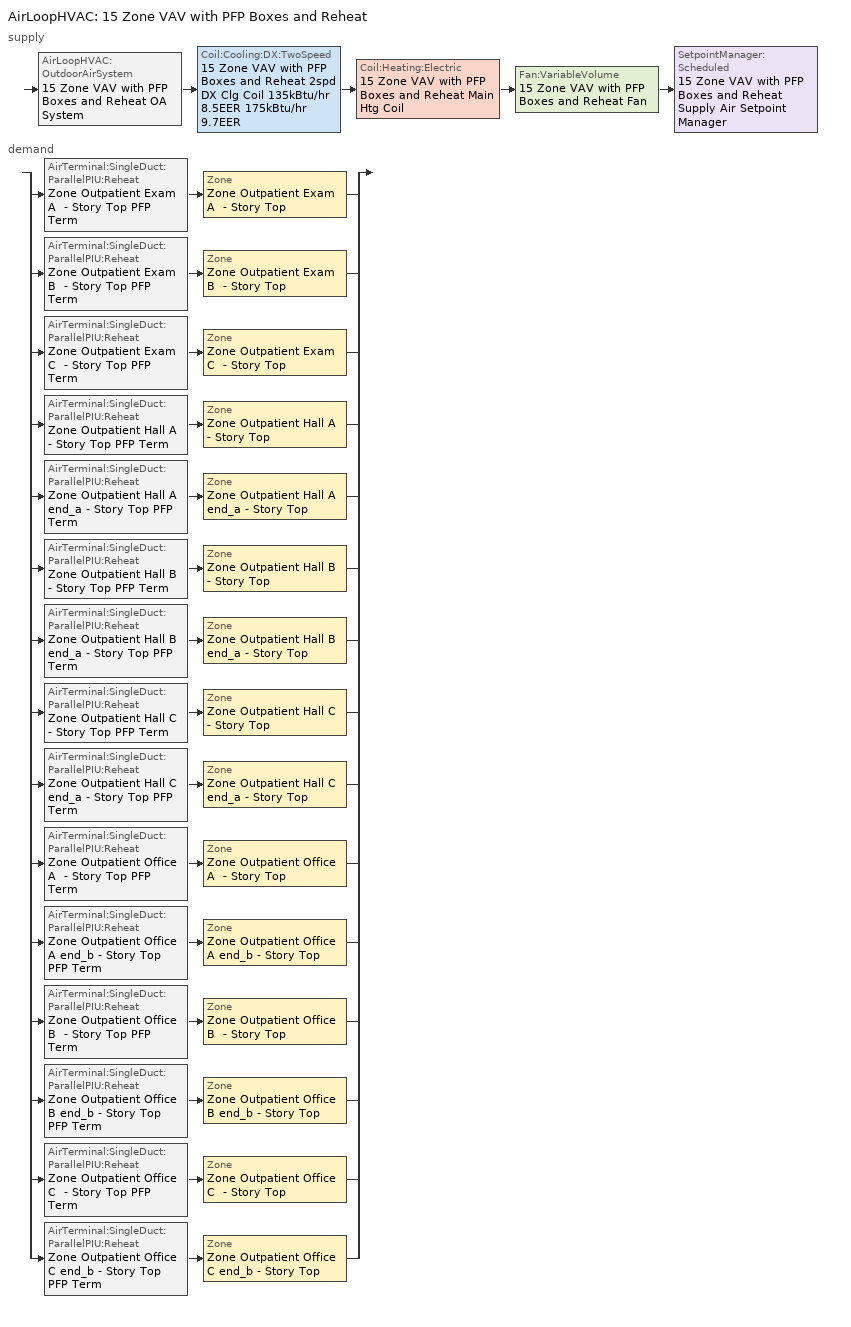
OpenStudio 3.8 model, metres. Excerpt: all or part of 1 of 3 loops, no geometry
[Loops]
AirLoopHVAC '15 Zone VAV with PFP Boxes and Reheat'
 supply: AirLoopHVAC:OutdoorAirSystem '15 Zone VAV with PFP Boxes and Reheat OA System' > Coil:Cooling:DX:TwoSpeed '15 Zone VAV with PFP Boxes and Reheat 2spd DX Clg Coil 135kBtu/hr 8.5EER 175kBtu/hr 9.7EER' > Coil:Heating:Electric '15 Zone VAV with PFP Boxes and Reheat Main Htg Coil' > Fan:VariableVolume '15 Zone VAV with PFP Boxes and Reheat Fan' > SetpointManager:Scheduled '15 Zone VAV with PFP Boxes and Reheat Supply Air Setpoint Manager'
 demand: split
  | AirTerminal:SingleDuct:ParallelPIU:Reheat 'Zone Outpatient Exam A  - Story Top PFP Term' > Zone 'Zone Outpatient Exam A  - Story Top'
  | AirTerminal:SingleDuct:ParallelPIU:Reheat 'Zone Outpatient Exam B  - Story Top PFP Term' > Zone 'Zone Outpatient Exam B  - Story Top'
  | AirTerminal:SingleDuct:ParallelPIU:Reheat 'Zone Outpatient Exam C  - Story Top PFP Term' > Zone 'Zone Outpatient Exam C  - Story Top'
  | AirTerminal:SingleDuct:ParallelPIU:Reheat 'Zone Outpatient Hall A  - Story Top PFP Term' > Zone 'Zone Outpatient Hall A  - Story Top'
  | AirTerminal:SingleDuct:ParallelPIU:Reheat 'Zone Outpatient Hall A end_a - Story Top PFP Term' > Zone 'Zone Outpatient Hall A end_a - Story Top'
  | AirTerminal:SingleDuct:ParallelPIU:Reheat 'Zone Outpatient Hall B  - Story Top PFP Term' > Zone 'Zone Outpatient Hall B  - Story Top'
  | AirTerminal:SingleDuct:ParallelPIU:Reheat 'Zone Outpatient Hall B end_a - Story Top PFP Term' > Zone 'Zone Outpatient Hall B end_a - Story Top'
  | AirTerminal:SingleDuct:ParallelPIU:Reheat 'Zone Outpatient Hall C  - Story Top PFP Term' > Zone 'Zone Outpatient Hall C  - Story Top'
  | AirTerminal:SingleDuct:ParallelPIU:Reheat 'Zone Outpatient Hall C end_a - Story Top PFP Term' > Zone 'Zone Outpatient Hall C end_a - Story Top'
  | AirTerminal:SingleDuct:ParallelPIU:Reheat 'Zone Outpatient Office A  - Story Top PFP Term' > Zone 'Zone Outpatient Office A  - Story Top'
  | AirTerminal:SingleDuct:ParallelPIU:Reheat 'Zone Outpatient Office A end_b - Story Top PFP Term' > Zone 'Zone Outpatient Office A end_b - Story Top'
  | AirTerminal:SingleDuct:ParallelPIU:Reheat 'Zone Outpatient Office B  - Story Top PFP Term' > Zone 'Zone Outpatient Office B  - Story Top'
  | AirTerminal:SingleDuct:ParallelPIU:Reheat 'Zone Outpatient Office B end_b - Story Top PFP Term' > Zone 'Zone Outpatient Office B end_b - Story Top'
  | AirTerminal:SingleDuct:ParallelPIU:Reheat 'Zone Outpatient Office C  - Story Top PFP Term' > Zone 'Zone Outpatient Office C  - Story Top'
  | AirTerminal:SingleDuct:ParallelPIU:Reheat 'Zone Outpatient Office C end_b - Story Top PFP Term' > Zone 'Zone Outpatient Office C end_b - Story Top'
[Sizing:Zone] Zone Cooling Design Supply Air Temperature Input Method=SupplyAirTemperature; Zone Cooling Design Supply Air Temperature {C}=12.7778; Zone Cooling Design Supply Air Temperature Difference {deltaC}=11.11; Zone Heating Design Supply Air Temperature Input Method=SupplyAirTemperature; Zone Heating Design Supply Air Temperature {C}=40; Zone Heating Design Supply Air Temperature Difference {deltaC}=11.11; Zone Cooling Design Supply Air Humidity Ratio {kg-H2O/kg-air}=0.0085; Zone Heating Design Supply Air Humidity Ratio {kg-H2O/kg-air}=0.008; Cooling Design Air Flow Method=DesignDay; Heating Design Air Flow Method=DesignDay; Account for Dedicated Outdoor Air System=No; Dedicated Outdoor Air System Control Strategy=NeutralSupplyAir; Dedicated Outdoor Air Low Setpoint Temperature for Design {C}=autosize; Dedicated Outdoor Air High Setpoint Temperature for Design {C}=autosize; Zone Load Sizing Method=Sensible Load Only No Latent Load; Zone Latent Cooling Design Supply Air Humidity Ratio Input Method=HumidityRatioDifference; Zone Cooling Design Supply Air Humidity Ratio Difference {kgWater/kgDryAir}=0.005; Zone Latent Heating Design Supply Air Humidity Ratio Input Method=HumidityRatioDifference; Zone Humidification Design Supply Air Humidity Ratio Difference {kgWater/kgDryAir}=0.005
Zone Outpatient Hall A end_a - Story Top; Zone Outpatient Hall B end_a - Story Top; Zone Outpatient Hall C end_a - Story Top; Zone Outpatient Hall A  - Story Top; Zone Outpatient Hall B  - Story Top; Zone Outpatient Hall C  - Story Top; Zone Outpatient Exam A  - Story Top; Zone Outpatient Exam B  - Story Top; Zone Outpatient Exam C  - Story Top; Zone Outpatient Office A  - Story Top; Zone Outpatient Office B  - Story Top; Zone Outpatient Office C  - Story Top; Zone Outpatient Office A end_b - Story Top; Zone Outpatient Office B end_b - Story Top; Zone Outpatient Office C end_b - Story Top
[Zone equipment]
Zone Outpatient Hall A end_a - Story Top: Zone Outpatient Hall A end_a - Story Top PFP Term
Zone Outpatient Hall B end_a - Story Top: Zone Outpatient Hall B end_a - Story Top PFP Term
Zone Outpatient Hall C end_a - Story Top: Zone Outpatient Hall C end_a - Story Top PFP Term
Zone Outpatient Hall A  - Story Top: Zone Outpatient Hall A  - Story Top PFP Term
Zone Outpatient Hall B  - Story Top: Zone Outpatient Hall B  - Story Top PFP Term
Zone Outpatient Hall C  - Story Top: Zone Outpatient Hall C  - Story Top PFP Term
Zone Outpatient Exam A  - Story Top: Zone Outpatient Exam A  - Story Top PFP Term
Zone Outpatient Exam B  - Story Top: Zone Outpatient Exam B  - Story Top PFP Term
Zone Outpatient Exam C  - Story Top: Zone Outpatient Exam C  - Story Top PFP Term
Zone Outpatient Office A  - Story Top: Zone Outpatient Office A  - Story Top PFP Term
Zone Outpatient Office B  - Story Top: Zone Outpatient Office B  - Story Top PFP Term
Zone Outpatient Office C  - Story Top: Zone Outpatient Office C  - Story Top PFP Term
Zone Outpatient Office A end_b - Story Top: Zone Outpatient Office A end_b - Story Top PFP Term
Zone Outpatient Office B end_b - Story Top: Zone Outpatient Office B end_b - Story Top PFP Term
Zone Outpatient Office C end_b - Story Top: Zone Outpatient Office C end_b - Story Top PFP Term
[SetpointManager:Scheduled]
15 Zone VAV with PFP Boxes and Reheat Supply Air Setpoint Manager: Control Variable=Temperature; Schedule=Supply Air Temp - 55.0F 1; Setpoint Node or NodeList=15 Zone VAV with PFP Boxes and Reheat Supply Outlet Node
[AirLoopHVAC]
15 Zone VAV with PFP Boxes and Reheat: Availability Schedule=15 Zone VAV with PFP Boxes and Reheat Occ Sch; Design Supply Air Flow Rate {m3/s}=AutoSize; Design Return Air Flow Fraction of Supply Air Flow=1
[Sizing:System]
15 Zone VAV with PFP Boxes and Reheat: Type of Load to Size On=Sensible; Design Outdoor Air Flow Rate {m3/s}=Autosize; Central Heating Maximum System Air Flow Ratio=0.3; Preheat Design Temperature {C}=7.22222; Preheat Design Humidity Ratio {kg-H2O/kg-Air}=0.008; Precool Design Temperature {C}=12.7778; Precool Design Humidity Ratio {kg-H2O/kg-Air}=0.008; Central Cooling Design Supply Air Temperature {C}=12.7778; Central Heating Design Supply Air Temperature {C}=12.7778; Sizing Option=Coincident; 100% Outdoor Air in Cooling=No; 100% Outdoor Air in Heating=No; Central Cooling Design Supply Air Humidity Ratio {kg-H2O/kg-Air}=0.0085; Central Heating Design Supply Air Humidity Ratio {kg-H2O/kg-Air}=0.008; Cooling Design Air Flow Method=DesignDay; Cooling Design Air Flow Rate {m3/s}=0; Heating Design Air Flow Method=DesignDay; Heating Design Air Flow Rate {m3/s}=0; System Outdoor Air Method=ZoneSum; Zone Maximum Outdoor Air Fraction=1; Cooling Supply Air Flow Rate Per Floor Area {m3/s-m2}=0.00996765; Cooling Fraction of Autosized Cooling Supply Air Flow Rate=1; Cooling Supply Air Flow Rate Per Unit Cooling Capacity {m3/s-W}=3.94755e-05; Heating Supply Air Flow Rate Per Floor Area {m3/s-m2}=0.00996765; Heating Fraction of Autosized Heating Supply Air Flow Rate=1; Heating Fraction of Autosized Cooling Supply Air Flow Rate=1; Heating Supply Air Flow Rate Per Unit Heating Capacity {m3/s-W}=3.15882e-05; Cooling Design Capacity Method=CoolingDesignCapacity; Cooling Design Capacity {W}=autosize; Cooling Design Capacity Per Floor Area {W/m2}=234.7; Fraction of Autosized Cooling Design Capacity=1; Heating Design Capacity Method=HeatingDesignCapacity; Heating Design Capacity {W}=autosize; Heating Design Capacity Per Floor Area {W/m2}=157; Fraction of Autosized Heating Design Capacity=1; Central Cooling Capacity Control Method=OnOff
[Fan:VariableVolume]
15 Zone VAV with PFP Boxes and Reheat Fan: Availability Schedule=Always On Discrete; Fan Total Efficiency=0.58175; Pressure Rise {Pa}=1574.24; Maximum Flow Rate {m3/s}=Autosize; Fan Power Minimum Flow Rate Input Method=Fraction; Fan Power Minimum Flow Fraction=0.25; Fan Power Minimum Air Flow Rate {m3/s}=0; Motor Efficiency=0.895; Motor In Airstream Fraction=1; Fan Power Coefficient 1=0.04076; Fan Power Coefficient 2=0.0881; Fan Power Coefficient 3=-0.0729; Fan Power Coefficient 4=0.9437; Fan Power Coefficient 5=0
[Coil:Heating:Electric] Availability Schedule=Always On Discrete; Efficiency=1
15 Zone VAV with PFP Boxes and Reheat Main Htg Coil; Zone Outpatient Exam A  - Story Top Electric Reheat Coil; Zone Outpatient Exam B  - Story Top Electric Reheat Coil; Zone Outpatient Exam C  - Story Top Electric Reheat Coil; Zone Outpatient Hall A  - Story Top Electric Reheat Coil; Zone Outpatient Hall A end_a - Story Top Electric Reheat Coil; Zone Outpatient Hall B  - Story Top Electric Reheat Coil; Zone Outpatient Hall B end_a - Story Top Electric Reheat Coil; Zone Outpatient Hall C  - Story Top Electric Reheat Coil; Zone Outpatient Hall C end_a - Story Top Electric Reheat Coil; Zone Outpatient Office A  - Story Top Electric Reheat Coil; Zone Outpatient Office A end_b - Story Top Electric Reheat Coil; Zone Outpatient Office B  - Story Top Electric Reheat Coil; Zone Outpatient Office B end_b - Story Top Electric Reheat Coil; Zone Outpatient Office C  - Story Top Electric Reheat Coil; Zone Outpatient Office C end_b - Story Top Electric Reheat Coil
[Coil:Cooling:DX:TwoSpeed]
15 Zone VAV with PFP Boxes and Reheat 2spd DX Clg Coil 135kBtu/hr 8.5EER 175kBtu/hr 9.7EER: Availability Schedule=Always On Discrete; Rated High Speed Total Cooling Capacity {W}=Autosize; Rated High Speed Sensible Heat Ratio=Autosize; Rated High Speed COP {W/W}=3.36599; Rated High Speed Air Flow Rate {m3/s}=Autosize; Rated High Speed Evaporator Fan Power Per Volume Flow Rate 2017 {W/(m3/s)}=773.3; Rated High Speed Evaporator Fan Power Per Volume Flow Rate 2023 {W/(m3/s)}=934.4; Unit Internal Static Air Pressure {Pa}=773.3; Total Cooling Capacity Function of Temperature Curve=CoilClgDXQRatio_fTwbToadbSI; Total Cooling Capacity Function of Flow Fraction Curve=CoilClgDXSnglQRatio_fCFMRatio; Energy Input Ratio Function of Temperature Curve=CoilClgDXEIRRatio_fTwbToadbSI; Energy Input Ratio Function of Flow Fraction Curve=CoilClgDXSnglEIRRatio_fCFMRatio; Part Load Fraction Correlation Curve=CoilClgDXEIRRatio_fQFrac; Rated Low Speed Total Cooling Capacity {W}=Autosize; Rated Low Speed Sensible Heat Ratio=0.69; Rated Low Speed COP {W/W}=3.36599; Rated Low Speed Evaporator Fan Power Per Volume Flow Rate 2017 {W/(m3/s)}=773.3; Rated Low Speed Evaporator Fan Power Per Volume Flow Rate 2023 {W/(m3/s)}=934.4; Low Speed Total Cooling Capacity Function of Temperature Curve=CoilClgDXQRatio_fTwbToadbSI; Low Speed Energy Input Ratio Function of Temperature Curve=CoilClgDXEIRRatio_fTwbToadbSI; Condenser Type=AirCooled; Minimum Outdoor Dry-Bulb Temperature for Compressor Operation {C}=-25; High Speed Evaporative Condenser Effectiveness=0; High Speed Evaporative Condenser Air Flow Rate {m3/s}=Autosize; High Speed Evaporative Condenser Pump Rated Power Consumption {W}=Autosize; Low Speed Evaporative Condenser Effectiveness=0; Low Speed Evaporative Condenser Air Flow Rate {m3/s}=Autosize; Low Speed Evaporative Condenser Pump Rated Power Consumption {W}=Autosize; Basin Heater Capacity {W/K}=10; Basin Heater Setpoint Temperature {C}=2
[Controller:OutdoorAir]
15 Zone VAV with PFP Boxes and Reheat OA Controller: Minimum Outdoor Air Flow Rate {m3/s}=autosize; Maximum Outdoor Air Flow Rate {m3/s}=Autosize; Economizer Control Type=NoEconomizer; Economizer Control Action Type=ModulateFlow; Economizer Maximum Limit Dry-Bulb Temperature {C}=28; Economizer Maximum Limit Enthalpy {J/kg}=64000; Lockout Type=LockoutWithCompressor; Minimum Limit Type=FixedMinimum; Minimum Outdoor Air Schedule=Always On Discrete; Controller Mechanical Ventilation=15 Zone VAV with PFP Boxes and Reheat Vent Controller; High Humidity Control=No; Heat Recovery Bypass Control Type=BypassWhenWithinEconomizerLimits; Economizer Operation Staging=InterlockedWithMechanicalCooling
[Controller:MechanicalVentilation]
15 Zone VAV with PFP Boxes and Reheat Vent Controller: Availability Schedule=Always On Discrete; System Outdoor Air Method=ZoneSum
[AirLoopHVAC:OutdoorAirSystem]
15 Zone VAV with PFP Boxes and Reheat OA System: Controller=15 Zone VAV with PFP Boxes and Reheat OA Controller
[Fan:ConstantVolume] Availability Schedule=15 Zone VAV with PFP Boxes and Reheat Occ Sch; Fan Total Efficiency=0.4675; Pressure Rise {Pa}=0; Maximum Flow Rate {m3/s}=AutoSize; Motor Efficiency=0.85; Motor In Airstream Fraction=1
Zone Outpatient Exam A  - Story Top PFP Term Fan; Zone Outpatient Exam B  - Story Top PFP Term Fan; Zone Outpatient Exam C  - Story Top PFP Term Fan; Zone Outpatient Hall A  - Story Top PFP Term Fan; Zone Outpatient Hall A end_a - Story Top PFP Term Fan; Zone Outpatient Hall B  - Story Top PFP Term Fan; Zone Outpatient Hall B end_a - Story Top PFP Term Fan; Zone Outpatient Hall C  - Story Top PFP Term Fan; Zone Outpatient Hall C end_a - Story Top PFP Term Fan; Zone Outpatient Office A  - Story Top PFP Term Fan; Zone Outpatient Office A end_b - Story Top PFP Term Fan; Zone Outpatient Office B  - Story Top PFP Term Fan; Zone Outpatient Office B end_b - Story Top PFP Term Fan; Zone Outpatient Office C  - Story Top PFP Term Fan; Zone Outpatient Office C end_b - Story Top PFP Term Fan
[AirTerminal:SingleDuct:ParallelPIU:Reheat] Availability Schedule=Always On Discrete; Maximum Primary Air Flow Rate {m3/s}=Autosize; Maximum Secondary Air Flow Rate {m3/s}=Autosize; Minimum Primary Air Flow Fraction=Autosize; Fan On Flow Fraction=Autosize; Maximum Hot Water or Steam Flow Rate {m3/s}=Autosize; Minimum Hot Water or Steam Flow Rate {m3/s}=0; Convergence Tolerance=0.001
Name | Fan | Reheat Coil
Zone Outpatient Exam A  - Story Top PFP Term | Zone Outpatient Exam A  - Story Top PFP Term Fan | Zone Outpatient Exam A  - Story Top Electric Reheat Coil
Zone Outpatient Exam B  - Story Top PFP Term | Zone Outpatient Exam B  - Story Top PFP Term Fan | Zone Outpatient Exam B  - Story Top Electric Reheat Coil
Zone Outpatient Exam C  - Story Top PFP Term | Zone Outpatient Exam C  - Story Top PFP Term Fan | Zone Outpatient Exam C  - Story Top Electric Reheat Coil
Zone Outpatient Hall A  - Story Top PFP Term | Zone Outpatient Hall A  - Story Top PFP Term Fan | Zone Outpatient Hall A  - Story Top Electric Reheat Coil
Zone Outpatient Hall A end_a - Story Top PFP Term | Zone Outpatient Hall A end_a - Story Top PFP Term Fan | Zone Outpatient Hall A end_a - Story Top Electric Reheat Coil
Zone Outpatient Hall B  - Story Top PFP Term | Zone Outpatient Hall B  - Story Top PFP Term Fan | Zone Outpatient Hall B  - Story Top Electric Reheat Coil
Zone Outpatient Hall B end_a - Story Top PFP Term | Zone Outpatient Hall B end_a - Story Top PFP Term Fan | Zone Outpatient Hall B end_a - Story Top Electric Reheat Coil
Zone Outpatient Hall C  - Story Top PFP Term | Zone Outpatient Hall C  - Story Top PFP Term Fan | Zone Outpatient Hall C  - Story Top Electric Reheat Coil
Zone Outpatient Hall C end_a - Story Top PFP Term | Zone Outpatient Hall C end_a - Story Top PFP Term Fan | Zone Outpatient Hall C end_a - Story Top Electric Reheat Coil
Zone Outpatient Office A  - Story Top PFP Term | Zone Outpatient Office A  - Story Top PFP Term Fan | Zone Outpatient Office A  - Story Top Electric Reheat Coil
Zone Outpatient Office A end_b - Story Top PFP Term | Zone Outpatient Office A end_b - Story Top PFP Term Fan | Zone Outpatient Office A end_b - Story Top Electric Reheat Coil
Zone Outpatient Office B  - Story Top PFP Term | Zone Outpatient Office B  - Story Top PFP Term Fan | Zone Outpatient Office B  - Story Top Electric Reheat Coil
Zone Outpatient Office B end_b - Story Top PFP Term | Zone Outpatient Office B end_b - Story Top PFP Term Fan | Zone Outpatient Office B end_b - Story Top Electric Reheat Coil
Zone Outpatient Office C  - Story Top PFP Term | Zone Outpatient Office C  - Story Top PFP Term Fan | Zone Outpatient Office C  - Story Top Electric Reheat Coil
Zone Outpatient Office C end_b - Story Top PFP Term | Zone Outpatient Office C end_b - Story Top PFP Term Fan | Zone Outpatient Office C end_b - Story Top Electric Reheat Coil
[Schedule:Ruleset]
Name | Default Day Schedule | Summer Design Day Schedule | Winter Design Day Schedule
Supply Air Temp - 55.0F 1 | Supply Air Temp - 55.0F Default 1
15 Zone VAV with PFP Boxes and Reheat Occ Sch | 15 Zone VAV with PFP Boxes and Reheat Occ Sch Default | 15 Zone VAV with PFP Boxes and Reheat Occ Sch Summer Design Day | 15 Zone VAV with PFP Boxes and Reheat Occ Sch Winter Design Day
[Schedule:Day]
Supply Air Temp - 55.0F Default 1; autogen Supply Air Temp - 55.0F 1 0_day_sch; autogen Supply Air Temp - 55.0F 1 1_day_sch: Average, 24, 0, 12.7778
15 Zone VAV with PFP Boxes and Reheat Occ Sch Default: No, 5, 45, 0, 20, 45, 1, 24, 0, 0
15 Zone VAV with PFP Boxes and Reheat Occ Sch Winter Design Day; 15 Zone VAV with PFP Boxes and Reheat Occ Sch Summer Design Day: No, 24, 0, 1
15 Zone VAV with PFP Boxes and Reheat Occ Sch Saturday: No, 7, 15, 0, 19, 15, 1, 24, 0, 0
15 Zone VAV with PFP Boxes and Reheat Occ Sch Sunday: No, 24, 0, 0
[Schedule:Rule]
Name | Schedule Ruleset | Rule Order | Day Schedule | Apply Sunday | Apply Monday | Apply Tuesday | Apply Wednesday | Apply Thursday | Apply Friday | Apply Saturday | Date Specification Type | Specific Month 1 | Specific Day 1 | Specific Month 2 | Specific Day 2 | Specific Month 3 | Specific Day 3 | Specific Month 4 | Specific Day 4 | Specific Month 5 | Specific Day 5 | Specific Month 6 | Specific Day 6 | Specific Month 7 | Specific Day 7 | Specific Month 8 | Specific Day 8 | Specific Month 9 | Specific Day 9 | Specific Month 10 | Specific Day 10 | Specific Month 11 | Specific Day 11 | Specific Month 12 | Specific Day 12 | Specific Month 13 | Specific Day 13 | Specific Month 14 | Specific Day 14 | Specific Month 15 | Specific Day 15 | Specific Month 16 | Specific Day 16 | Specific Month 17 | Specific Day 17 | Specific Month 18 | Specific Day 18 | Specific Month 19 | Specific Day 19 | Specific Month 20 | Specific Day 20 | Specific Month 21 | Specific Day 21 | Specific Month 22 | Specific Day 22 | Specific Month 23 | Specific Day 23 | Specific Month 24 | Specific Day 24 | Specific Month 25 | Specific Day 25 | Specific Month 26 | Specific Day 26 | Specific Month 27 | Specific Day 27 | Specific Month 28 | Specific Day 28 | Specific Month 29 | Specific Day 29 | Specific Month 30 | Specific Day 30 | Specific Month 31 | Specific Day 31 | Specific Month 32 | Specific Day 32 | Specific Month 33 | Specific Day 33 | Specific Month 34 | Specific Day 34 | Specific Month 35 | Specific Day 35 | Specific Month 36 | Specific Day 36 | Specific Month 37 | Specific Day 37 | Specific Month 38 | Specific Day 38 | Specific Month 39 | Specific Day 39 | Specific Month 40 | Specific Day 40 | Specific Month 41 | Specific Day 41 | Specific Month 42 | Specific Day 42 | Specific Month 43 | Specific Day 43 | Specific Month 44 | Specific Day 44 | Specific Month 45 | Specific Day 45 | Specific Month 46 | Specific Day 46 | Specific Month 47 | Specific Day 47 | Specific Month 48 | Specific Day 48 | Specific Month 49 | Specific Day 49 | Specific Month 50 | Specific Day 50 | Specific Month 51 | Specific Day 51 | Specific Month 52 | Specific Day 52 | Start Month | Start Day | End Month | End Day
autogen Supply Air Temp - 55.0F 1 0 | Supply Air Temp - 55.0F 1 | 0 | autogen Supply Air Temp - 55.0F 1 0_day_sch | Yes | Yes | Yes | Yes | Yes | Yes | Yes | SpecificDates | 1 | 2 | 1 | 9 | 1 | 16 | 1 | 23 | 1 | 30 | 2 | 6 | 2 | 13 | 2 | 20 | 2 | 27 | 3 | 5 | 3 | 12 | 3 | 19 | 3 | 26 | 4 | 2 | 4 | 9 | 4 | 16 | 4 | 23 | 4 | 30 | 5 | 7 | 5 | 14 | 5 | 21 | 5 | 28 | 6 | 4 | 6 | 11 | 6 | 18 | 6 | 25 | 7 | 2 | 7 | 9 | 7 | 16 | 7 | 23 | 7 | 30 | 8 | 6 | 8 | 13 | 8 | 20 | 8 | 27 | 9 | 3 | 9 | 10 | 9 | 17 | 9 | 24 | 10 | 1 | 10 | 8 | 10 | 15 | 10 | 22 | 10 | 29 | 11 | 5 | 11 | 12 | 11 | 19 | 11 | 26 | 12 | 3 | 12 | 10 | 12 | 17 | 12 | 24
autogen Supply Air Temp - 55.0F 1 1 | Supply Air Temp - 55.0F 1 | 1 | autogen Supply Air Temp - 55.0F 1 1_day_sch | Yes | Yes | Yes | Yes | Yes | Yes | Yes | SpecificDates | 1 | 3 | 1 | 10 | 1 | 17 | 1 | 24 | 1 | 31 | 2 | 7 | 2 | 14 | 2 | 21 | 2 | 28 | 3 | 6 | 3 | 13 | 3 | 20 | 3 | 27 | 4 | 3 | 4 | 10 | 4 | 17 | 4 | 24 | 5 | 1 | 5 | 8 | 5 | 15 | 5 | 22 | 5 | 29 | 6 | 5 | 6 | 12 | 6 | 19 | 6 | 26 | 7 | 3 | 7 | 10 | 7 | 17 | 7 | 24 | 7 | 31 | 8 | 7 | 8 | 14 | 8 | 21 | 8 | 28 | 9 | 4 | 9 | 11 | 9 | 18 | 9 | 25 | 10 | 2 | 10 | 9 | 10 | 16 | 10 | 23 | 10 | 30 | 11 | 6 | 11 | 13 | 11 | 20 | 11 | 27 | 12 | 4 | 12 | 11 | 12 | 18 | 12 | 25
15 Zone VAV with PFP Boxes and Reheat Occ Sch Saturday Rule | 15 Zone VAV with PFP Boxes and Reheat Occ Sch | 1 | 15 Zone VAV with PFP Boxes and Reheat Occ Sch Saturday |  |  |  |  |  |  | Yes | DateRange |  |  |  |  |  |  |  |  |  |  |  |  |  |  |  |  |  |  |  |  |  |  |  |  |  |  |  |  |  |  |  |  |  |  |  |  |  |  |  |  |  |  |  |  |  |  |  |  |  |  |  |  |  |  |  |  |  |  |  |  |  |  |  |  |  |  |  |  |  |  |  |  |  |  |  |  |  |  |  |  |  |  |  |  |  |  |  |  |  |  |  |  |  |  |  |  |  |  |  |  |  |  |  |  | 1 | 1 | 12 | 24
15 Zone VAV with PFP Boxes and Reheat Occ Sch Sunday Rule | 15 Zone VAV with PFP Boxes and Reheat Occ Sch | 0 | 15 Zone VAV with PFP Boxes and Reheat Occ Sch Sunday | Yes |  |  |  |  |  |  | DateRange |  |  |  |  |  |  |  |  |  |  |  |  |  |  |  |  |  |  |  |  |  |  |  |  |  |  |  |  |  |  |  |  |  |  |  |  |  |  |  |  |  |  |  |  |  |  |  |  |  |  |  |  |  |  |  |  |  |  |  |  |  |  |  |  |  |  |  |  |  |  |  |  |  |  |  |  |  |  |  |  |  |  |  |  |  |  |  |  |  |  |  |  |  |  |  |  |  |  |  |  |  |  |  |  | 1 | 1 | 12 | 31
[Schedule:Constant]
Always On Discrete: Value=1
[Curve:Biquadratic] Minimum Value of x=13.89; Maximum Value of x=25; Minimum Value of y=23.89; Maximum Value of y=46.11; Minimum Curve Output=0.77
Name | Coefficient1 Constant | Coefficient2 x | Coefficient3 x**2 | Coefficient4 y | Coefficient5 y**2 | Coefficient6 x*y | Maximum Curve Output
CoilClgDXQRatio_fTwbToadbSI | 0.86779 | 0.014245 | 0.000554 | -0.007569 | 3.2e-05 | -0.000191 | 1.29
CoilClgDXEIRRatio_fTwbToadbSI | 0.116709 | 0.028458 | -0.000411 | 0.021422 | 0.000162 | -0.00068 | 1.33
[Curve:Quadratic]
Name | Coefficient1 Constant | Coefficient2 x | Coefficient3 x**2 | Minimum Value of x | Maximum Value of x
CoilClgDXSnglQRatio_fCFMRatio | 0.8 | 0.2 | 0 | 0.5 | 1.5
CoilClgDXSnglEIRRatio_fCFMRatio | 1.156 | -0.1816 | 0.0256 | 0 | 1
[Curve:Cubic]
CoilClgDXEIRRatio_fQFrac: Coefficient1 Constant=0; Coefficient2 x=5.1091; Coefficient3 x**2=-8.5515; Coefficient4 x**3=4.4744; Minimum Value of x=0.7; Maximum Value of x=1
